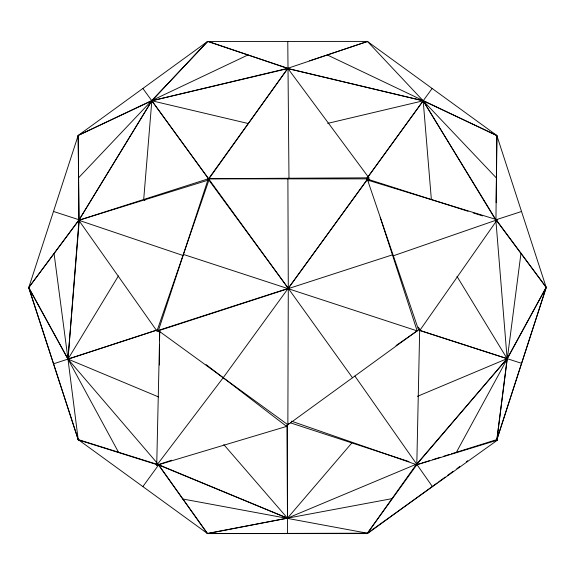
<?xml version="1.0" encoding="UTF-8"?>
<svg xmlns="http://www.w3.org/2000/svg" width="575" height="575" viewBox="0 0 575 575"><rect width="100%" height="100%" fill="white"/><g stroke="black" fill="none" stroke-linecap="round" stroke-linejoin="round"><path stroke-width="0.86" d="M159.491 364.996L159.562 344.375M159.577 339.897L159.606 331.825M392.438 254.854L158.528 330.718L287.859 424.724L288.291 288.363L287.895 178.861M368.906 181.154L368.92 177.826L287.773 68.303L207.827 41.407L78.538 177.84M496.175 202.745L496.958 135.693L327.232 54.92L309.637 60.806M288.65 423.789L286.602 426.413L156.716 465.304L159.749 330.826M418.305 327.168L419.7 329.238L416.796 464.787L367.447 533.197L207.553 533.593L78.193 439.602L28.779 287.529L78.178 135.427L247.94 54.97M207.92 180.119L207.956 178.861L367.842 178.868L223.193 377.725L156.716 465.304M159.16 465.326L78.236 439.846L67.987 359.102L78.976 220.419M118.702 452.59L67.987 359.102L79.328 219.564M368.92 177.826L209.034 178.674L287.773 68.303L367.72 41.407L207.553 41.465L151.829 100.776L143.7 199.489L144.972 200.502M495.779 219.068L507.121 358.649L497.001 439.401L546.221 287.27L456.406 452.259L496.822 439.602L520.986 253.201M496.822 439.602L546.236 287.529L496.822 135.456L367.454 41.465L328.073 54.639M160.094 332.178L156.961 331.063L208.998 179.882L78.811 220.275L28.779 287.529L67.987 359.102L157.399 463.364M53.511 363.817L67.987 359.102L118.436 275.914M287.148 68.468L151.829 100.776L78.89 220.261L78.178 135.427L79.07 219.772L28.793 287.5M288.061 68.54L151.829 100.776L78.811 220.275L156.961 331.063M419.599 330.74L497.246 219.801L367.612 180.097L418.507 329.777M182.735 498.985L367.447 533.226L416.048 464.772M287.859 424.724L288.88 423.308M288.018 68.26L208.502 178.789L142.873 88.457M432.134 88.471L366.519 178.811L468.057 211.262M366.634 178.868L423.186 100.798L367.461 41.472M352.489 377.775L288.291 288.363L208.387 178.487L158.463 330.373L288.291 288.363L367.705 178.832L368.266 180.543M142.866 486.594L158.678 464.837L207.546 533.586L367.454 533.593L437.223 482.907M207.553 533.593L287.457 518.168L351.871 442.923M416.774 464.442L507.121 358.649L546.25 287.277L495.722 219.125M415.991 464.923L507.121 358.649L456.967 276.359M207.553 41.465L78.193 135.456L151.829 100.776L248.256 123.524M287.823 424.774L417.148 330.776M438.682 481.85L445.223 477.092M447.4 475.511L453.215 471.284M456.852 468.647L459.756 466.533M466.296 461.783L467.748 460.726M367.447 533.197L497.454 440.119L496.412 438.66M396.038 345.553L419.7 329.238M417.436 396.348L507.121 358.649L419.613 330.452M392.006 498.64L287.457 518.168L158.161 464.492L207.302 533.485L287.457 518.168L415.811 464.427M393.35 255.789L497.246 219.801M171.63 460.216L158.032 464.744L287.457 518.168L287.5 533.392M78.265 439.839L28.75 287.802L67.987 359.102L157.068 329.971M54.057 253.546L67.987 359.102L156.278 330.352M521.525 211.492L495.952 219.808L496.822 135.463L423.186 100.798L286.968 68.303M417.673 464.392L420.203 463.601M421.885 463.076L429.46 460.704M432.831 459.648L440.407 457.276M443.778 456.219L449.672 454.372M451.353 453.848L455.565 452.525M497.454 440.119L416.796 464.787L291.446 421.159M327.664 123.381L423.186 100.798L496.462 178.042M287.004 68.375L423.186 100.798L496.218 220.261M78.193 439.602L158.678 464.837M473.182 212.894L482.569 215.898M419.628 330.33L521.611 363.335M183.425 254.43L417.162 330.884L380.212 217.271M53.482 211.463L79.07 219.772M290.512 422.877L408.969 461.581M207.827 41.407L286.393 67.972M182.979 255.472L78.811 220.275L208.588 178.696L151.829 100.776M67.987 359.102L158.556 396.93M206.094 364.593L286.602 426.413M223.797 444.59L287.457 518.168L287.234 424.422M496.484 220.527L546.236 287.529M207.956 178.861L288.291 288.363M432.45 486.658L354.904 376.079M495.499 219.621L423.186 100.798L431.365 199.532M288.981 178.25L287.773 41.407M287.119 425.335L287.457 518.168"/></g></svg>
